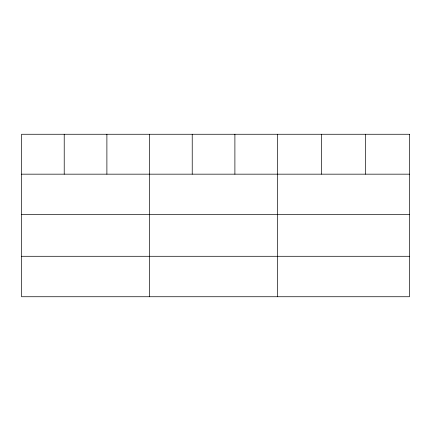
<?xml version="1.0" encoding="UTF-8"?>
<svg xmlns="http://www.w3.org/2000/svg" width="431" height="431" viewBox="0 0 431 431"><rect width="100%" height="100%" fill="white"/><g stroke="black" fill="none" stroke-linecap="round" stroke-linejoin="round"><path stroke-width="0.65" d="M21.55 174.167L409.45 174.167M21.55 214.616L409.45 214.616M21.55 256.289L409.45 256.289M365.488 134.262L365.488 174.167M321.526 134.262L321.526 174.167M277.564 134.262L277.564 296.738M234.895 134.262L234.895 174.167M192.226 134.262L192.226 174.167M149.557 134.262L149.557 296.738M106.888 134.262L106.888 174.167M64.219 134.262L64.219 174.167M409.45 134.262L21.55 134.262L21.55 296.738L409.45 296.738L409.45 134.262"/></g></svg>
